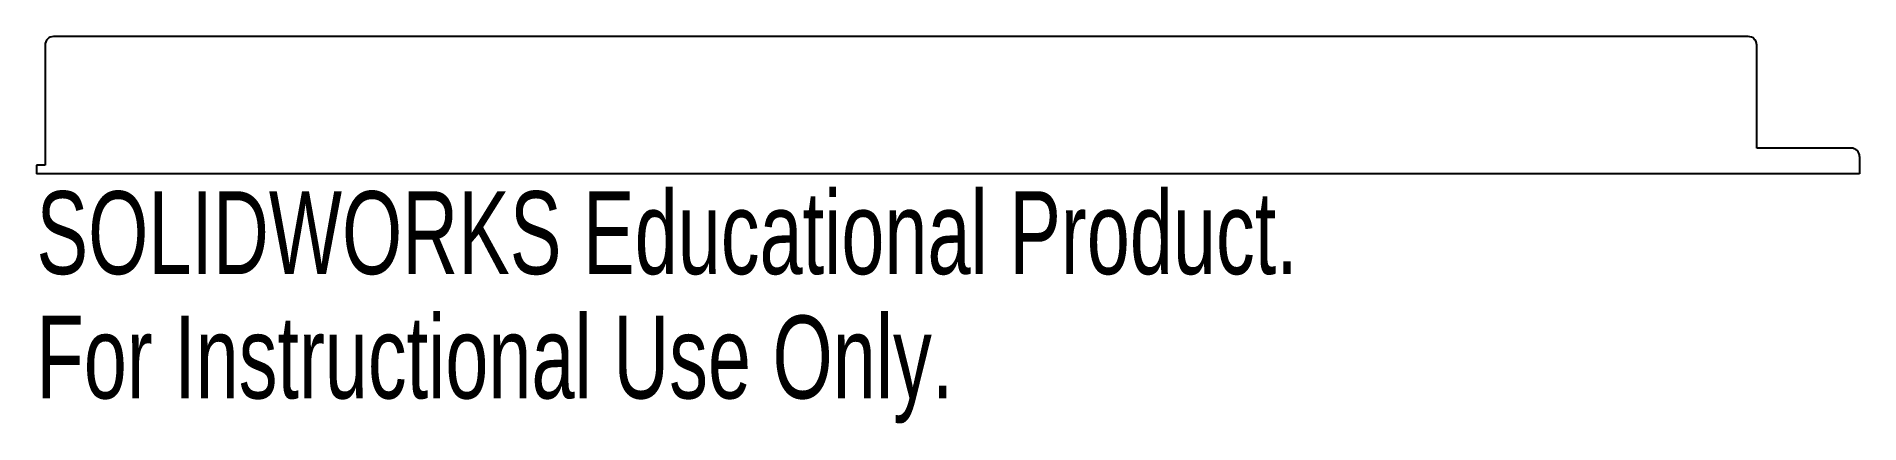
# Paper-space layout '_Back' of a CAD drawing. Header units: millimetres. Extents: x -106 to 0, y -15 to 8.
import ezdxf

# ---------------------------------------------------------------- set-up
doc = ezdxf.new("R2010")
doc.units = ezdxf.units.MM
doc.styles.add('SLDTEXTSTYLE0', font='TXT', dxfattribs={"width": 0.7})

psp = doc.layouts.new('_Back')

# ---------------------------------------------------------------- linework, layer by layer
at = {"color": 7, "linetype": 'Continuous', "lineweight": 25}
for p, q in [((-106, 7.5), (-106, 0.5)), ((-6.5, 8), (-105.5, 8)), ((-6, 1.5), (-6, 7.5)), ((-0.5, 1.5), (-6, 1.5)), ((-106.5, 0.5), (-106.5, 0)), ((-106, 0.5), (-106.5, 0.5)), ((0, 0), (-106.5, 0)), ((0, 1), (0, 0))]:
    psp.add_line(p, q, dxfattribs=at)
for centre, start, end in [((-105.5, 7.5), 90, 180), ((-6.5, 7.5), 0, 90), ((-0.5, 1), 0, 90)]:
    psp.add_arc(centre, 0.5, start, end, dxfattribs=at)

# ---------------------------------------------------------------- texts
at = {"color": 7, "linetype": 'Continuous', "char_height": 4.8336, "attachment_point": 1, "style": 'SLDTEXTSTYLE0'}
for s, insert in [('SOLIDWORKS Educational Product.', (-106.5, -1.02)), ('For Instructional Use Only.', (-106.5, -8.27))]:
    psp.add_mtext(s, dxfattribs=dict(at, insert=insert))

doc.saveas('drawing.dxf')
